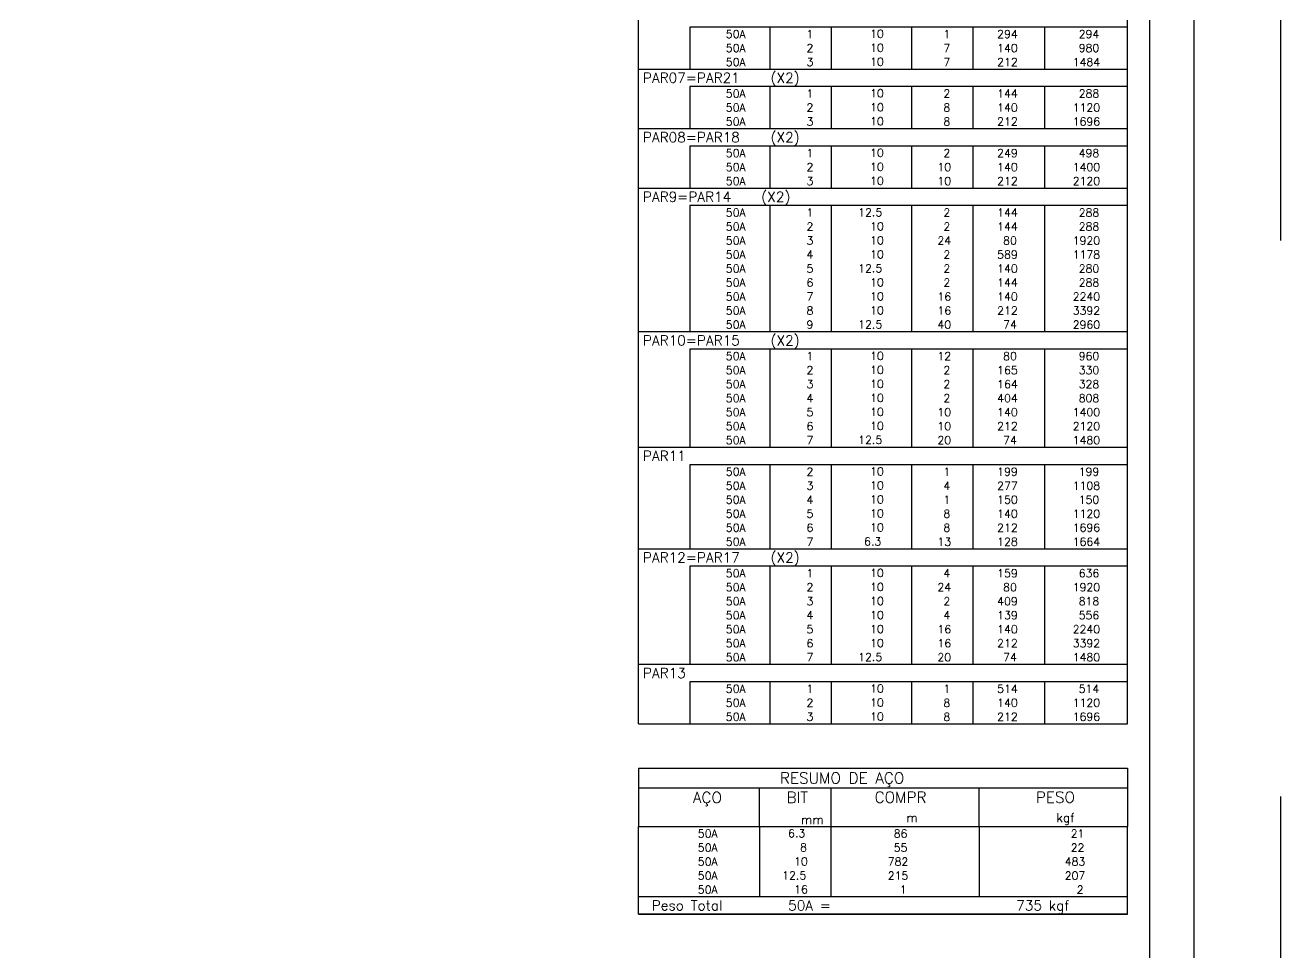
# Model space of a CAD drawing. Extents: x -2 to 121, y -2 to 61.
# Drawn here: x 92.6 to 120.85, y 19.93 to 40.79 of the extents above; entities that cross this region are included whole.
import ezdxf

# ---------------------------------------------------------------- set-up
doc = ezdxf.new("R2010")
doc.units = 0
doc.header["$MEASUREMENT"] = 0
doc.linetypes.add('HIDDEN', pattern=[0.375, 0.25, -0.125])
doc.layers.get('Defpoints').update_dxf_attribs({"linetype": 'CONTINUOUS'})
doc.layers.add('ARQ_FOLHA', color=7, linetype='CONTINUOUS')
doc.layers.add('PENA_02', color=2, linetype='CONTINUOUS')
doc.styles.get("Standard").update_dxf_attribs({"font": 'ROMANS.SHX'})

msp = doc.modelspace()

# ---------------------------------------------------------------- linework, layer by layer
at = {"layer": 'ARQ_FOLHA', "color": 1}
for points in [[(0, -0.003745), (118.9, -0.003745), (118.9, 59.396255), (0, 59.396255)], [(2.5, 0.996255), (117.9, 0.996255), (117.9, 58.396255), (2.5, 58.396255)]]:
    msp.add_lwpolyline(points, close=True, dxfattribs=at)
at = {"layer": 'Defpoints', "color": 8, "linetype": 'HIDDEN', "ltscale": 100}
msp.add_lwpolyline([(-1.95, 60.946255), (-1.95, -1.553745), (120.85, -1.553745), (120.85, 60.946255)], close=True, dxfattribs=at)
at = {"layer": 'PENA_02', "linetype": 'Continuous'}
for p, q in [((106.4, 40.751265), (106.4, 41.145015)), ((117.4, 40.751265), (117.4, 41.145015)), ((106.4, 40.436265), (106.4, 40.751265)), ((117.4, 40.751265), (107.55, 40.751265)), ((107.55, 40.751265), (107.55, 40.436265)), ((109.35, 40.751265), (109.35, 40.436265)), ((110.73, 40.751265), (110.73, 40.436265)), ((112.54, 40.751265), (112.54, 40.436265)), ((113.92, 40.751265), (113.92, 40.436265)), ((115.53, 40.751265), (115.53, 40.436265)), ((117.4, 40.436265), (117.4, 40.751265)), ((106.4, 40.121265), (106.4, 40.436265)), ((107.55, 40.436265), (107.55, 40.121265)), ((109.35, 40.436265), (109.35, 40.121265)), ((110.73, 40.436265), (110.73, 40.121265)), ((112.54, 40.436265), (112.54, 40.121265)), ((113.92, 40.436265), (113.92, 40.121265)), ((115.53, 40.436265), (115.53, 40.121265)), ((117.4, 40.121265), (117.4, 40.436265)), ((106.4, 39.806265), (106.4, 40.121265)), ((107.55, 40.121265), (107.55, 39.806265)), ((109.35, 40.121265), (109.35, 39.806265)), ((110.73, 40.121265), (110.73, 39.806265)), ((112.54, 40.121265), (112.54, 39.806265)), ((113.92, 40.121265), (113.92, 39.806265)), ((115.53, 40.121265), (115.53, 39.806265)), ((117.4, 39.806265), (117.4, 40.121265)), ((106.4, 39.412515), (106.4, 39.806265)), ((106.4, 39.806265), (117.4, 39.806265)), ((117.4, 39.412515), (117.4, 39.806265)), ((106.4, 39.097515), (106.4, 39.412515)), ((117.4, 39.412515), (107.55, 39.412515)), ((107.55, 39.412515), (107.55, 39.097515)), ((109.35, 39.412515), (109.35, 39.097515)), ((110.73, 39.412515), (110.73, 39.097515)), ((112.54, 39.412515), (112.54, 39.097515)), ((113.92, 39.412515), (113.92, 39.097515)), ((115.53, 39.412515), (115.53, 39.097515)), ((117.4, 39.097515), (117.4, 39.412515)), ((106.4, 38.782516), (106.4, 39.097515)), ((107.55, 39.097515), (107.55, 38.782516)), ((109.35, 39.097515), (109.35, 38.782516)), ((110.73, 39.097515), (110.73, 38.782516)), ((112.54, 39.097515), (112.54, 38.782516)), ((113.92, 39.097515), (113.92, 38.782516)), ((115.53, 39.097515), (115.53, 38.782516)), ((117.4, 38.782516), (117.4, 39.097515)), ((106.4, 38.467516), (106.4, 38.782516)), ((107.55, 38.782516), (107.55, 38.467516)), ((109.35, 38.782516), (109.35, 38.467516)), ((110.73, 38.782516), (110.73, 38.467516)), ((112.54, 38.782516), (112.54, 38.467516)), ((113.92, 38.782516), (113.92, 38.467516)), ((115.53, 38.782516), (115.53, 38.467516)), ((117.4, 38.467516), (117.4, 38.782516)), ((106.4, 38.073766), (106.4, 38.467516)), ((106.4, 38.467516), (117.4, 38.467516)), ((117.4, 38.073766), (117.4, 38.467516)), ((106.4, 37.758766), (106.4, 38.073766)), ((117.4, 38.073766), (107.55, 38.073766)), ((107.55, 38.073766), (107.55, 37.758766)), ((109.35, 38.073766), (109.35, 37.758766)), ((110.73, 38.073766), (110.73, 37.758766)), ((112.54, 38.073766), (112.54, 37.758766)), ((113.92, 38.073766), (113.92, 37.758766)), ((115.53, 38.073766), (115.53, 37.758766)), ((117.4, 37.758766), (117.4, 38.073766)), ((106.4, 37.443766), (106.4, 37.758766)), ((107.55, 37.758766), (107.55, 37.443766)), ((109.35, 37.758766), (109.35, 37.443766)), ((110.73, 37.758766), (110.73, 37.443766)), ((112.54, 37.758766), (112.54, 37.443766)), ((113.92, 37.758766), (113.92, 37.443766)), ((115.53, 37.758766), (115.53, 37.443766)), ((117.4, 37.443766), (117.4, 37.758766)), ((106.4, 37.128766), (106.4, 37.443766)), ((107.55, 37.443766), (107.55, 37.128766)), ((109.35, 37.443766), (109.35, 37.128766)), ((110.73, 37.443766), (110.73, 37.128766)), ((112.54, 37.443766), (112.54, 37.128766)), ((113.92, 37.443766), (113.92, 37.128766)), ((115.53, 37.443766), (115.53, 37.128766)), ((117.4, 37.128766), (117.4, 37.443766)), ((106.4, 36.735016), (106.4, 37.128766)), ((106.4, 37.128766), (117.4, 37.128766)), ((117.4, 36.735016), (117.4, 37.128766)), ((106.4, 36.420016), (106.4, 36.735016)), ((117.4, 36.735016), (107.55, 36.735016)), ((107.55, 36.735016), (107.55, 36.420016)), ((109.35, 36.735016), (109.35, 36.420016)), ((110.73, 36.735016), (110.73, 36.420016)), ((112.54, 36.735016), (112.54, 36.420016)), ((113.92, 36.735016), (113.92, 36.420016)), ((115.53, 36.735016), (115.53, 36.420016)), ((117.4, 36.420016), (117.4, 36.735016)), ((106.4, 36.105016), (106.4, 36.420016)), ((107.55, 36.420016), (107.55, 36.105016)), ((109.35, 36.420016), (109.35, 36.105016)), ((110.73, 36.420016), (110.73, 36.105016)), ((112.54, 36.420016), (112.54, 36.105016)), ((113.92, 36.420016), (113.92, 36.105016)), ((115.53, 36.420016), (115.53, 36.105016)), ((117.4, 36.105016), (117.4, 36.420016)), ((106.4, 35.790016), (106.4, 36.105016)), ((107.55, 36.105016), (107.55, 35.790016)), ((109.35, 36.105016), (109.35, 35.790016)), ((110.73, 36.105016), (110.73, 35.790016)), ((112.54, 36.105016), (112.54, 35.790016)), ((113.92, 36.105016), (113.92, 35.790016)), ((115.53, 36.105016), (115.53, 35.790016)), ((117.4, 35.790016), (117.4, 36.105016)), ((106.4, 35.475016), (106.4, 35.790016)), ((107.55, 35.790016), (107.55, 35.475016)), ((109.35, 35.790016), (109.35, 35.475016)), ((110.73, 35.790016), (110.73, 35.475016)), ((112.54, 35.790016), (112.54, 35.475016)), ((113.92, 35.790016), (113.92, 35.475016)), ((115.53, 35.790016), (115.53, 35.475016)), ((117.4, 35.475016), (117.4, 35.790016)), ((106.4, 35.160016), (106.4, 35.475016)), ((107.55, 35.475016), (107.55, 35.160016)), ((109.35, 35.475016), (109.35, 35.160016)), ((110.73, 35.475016), (110.73, 35.160016)), ((112.54, 35.475016), (112.54, 35.160016)), ((113.92, 35.475016), (113.92, 35.160016)), ((115.53, 35.475016), (115.53, 35.160016)), ((117.4, 35.160016), (117.4, 35.475016)), ((106.4, 34.845016), (106.4, 35.160016)), ((107.55, 35.160016), (107.55, 34.845016)), ((109.35, 35.160016), (109.35, 34.845016)), ((110.73, 35.160016), (110.73, 34.845016)), ((112.54, 35.160016), (112.54, 34.845016)), ((113.92, 35.160016), (113.92, 34.845016)), ((115.53, 35.160016), (115.53, 34.845016)), ((117.4, 34.845016), (117.4, 35.160016)), ((106.4, 34.530017), (106.4, 34.845016)), ((107.55, 34.845016), (107.55, 34.530017)), ((109.35, 34.845016), (109.35, 34.530017)), ((110.73, 34.845016), (110.73, 34.530017)), ((112.54, 34.845016), (112.54, 34.530017)), ((113.92, 34.845016), (113.92, 34.530017)), ((115.53, 34.845016), (115.53, 34.530017)), ((117.4, 34.530017), (117.4, 34.845016)), ((106.4, 34.215017), (106.4, 34.530017)), ((107.55, 34.530017), (107.55, 34.215017)), ((109.35, 34.530017), (109.35, 34.215017)), ((110.73, 34.530017), (110.73, 34.215017)), ((112.54, 34.530017), (112.54, 34.215017)), ((113.92, 34.530017), (113.92, 34.215017)), ((115.53, 34.530017), (115.53, 34.215017)), ((117.4, 34.215017), (117.4, 34.530017)), ((106.4, 33.900017), (106.4, 34.215017)), ((107.55, 34.215017), (107.55, 33.900017)), ((109.35, 34.215017), (109.35, 33.900017)), ((110.73, 34.215017), (110.73, 33.900017)), ((112.54, 34.215017), (112.54, 33.900017)), ((113.92, 34.215017), (113.92, 33.900017)), ((115.53, 34.215017), (115.53, 33.900017)), ((117.4, 33.900017), (117.4, 34.215017)), ((106.4, 33.506267), (106.4, 33.900017)), ((106.4, 33.900017), (117.4, 33.900017)), ((117.4, 33.506267), (117.4, 33.900017)), ((106.4, 33.191267), (106.4, 33.506267)), ((117.4, 33.506267), (107.55, 33.506267)), ((107.55, 33.506267), (107.55, 33.191267)), ((109.35, 33.506267), (109.35, 33.191267)), ((110.73, 33.506267), (110.73, 33.191267)), ((112.54, 33.506267), (112.54, 33.191267)), ((113.92, 33.506267), (113.92, 33.191267)), ((115.53, 33.506267), (115.53, 33.191267)), ((117.4, 33.191267), (117.4, 33.506267)), ((106.4, 32.876267), (106.4, 33.191267)), ((107.55, 33.191267), (107.55, 32.876267)), ((109.35, 33.191267), (109.35, 32.876267)), ((110.73, 33.191267), (110.73, 32.876267)), ((112.54, 33.191267), (112.54, 32.876267)), ((113.92, 33.191267), (113.92, 32.876267)), ((115.53, 33.191267), (115.53, 32.876267)), ((117.4, 32.876267), (117.4, 33.191267)), ((106.4, 32.561267), (106.4, 32.876267)), ((107.55, 32.876267), (107.55, 32.561267)), ((109.35, 32.876267), (109.35, 32.561267)), ((110.73, 32.876267), (110.73, 32.561267)), ((112.54, 32.876267), (112.54, 32.561267)), ((113.92, 32.876267), (113.92, 32.561267)), ((115.53, 32.876267), (115.53, 32.561267)), ((117.4, 32.561267), (117.4, 32.876267)), ((106.4, 32.246267), (106.4, 32.561267)), ((107.55, 32.561267), (107.55, 32.246267)), ((109.35, 32.561267), (109.35, 32.246267)), ((110.73, 32.561267), (110.73, 32.246267)), ((112.54, 32.561267), (112.54, 32.246267)), ((113.92, 32.561267), (113.92, 32.246267)), ((115.53, 32.561267), (115.53, 32.246267)), ((117.4, 32.246267), (117.4, 32.561267)), ((106.4, 31.931267), (106.4, 32.246267)), ((107.55, 32.246267), (107.55, 31.931267)), ((109.35, 32.246267), (109.35, 31.931267)), ((110.73, 32.246267), (110.73, 31.931267)), ((112.54, 32.246267), (112.54, 31.931267)), ((113.92, 32.246267), (113.92, 31.931267)), ((115.53, 32.246267), (115.53, 31.931267)), ((117.4, 31.931267), (117.4, 32.246267)), ((106.4, 31.616267), (106.4, 31.931267)), ((107.55, 31.931267), (107.55, 31.616267)), ((109.35, 31.931267), (109.35, 31.616267)), ((110.73, 31.931267), (110.73, 31.616267)), ((112.54, 31.931267), (112.54, 31.616267)), ((113.92, 31.931267), (113.92, 31.616267)), ((115.53, 31.931267), (115.53, 31.616267)), ((117.4, 31.616267), (117.4, 31.931267)), ((106.4, 31.301267), (106.4, 31.616267)), ((107.55, 31.616267), (107.55, 31.301267)), ((109.35, 31.616267), (109.35, 31.301267)), ((110.73, 31.616267), (110.73, 31.301267)), ((112.54, 31.616267), (112.54, 31.301267)), ((113.92, 31.616267), (113.92, 31.301267)), ((115.53, 31.616267), (115.53, 31.301267)), ((117.4, 31.301267), (117.4, 31.616267)), ((106.4, 30.907517), (106.4, 31.301267)), ((106.4, 31.301267), (117.4, 31.301267)), ((117.4, 30.907517), (117.4, 31.301267)), ((106.4, 30.592517), (106.4, 30.907517)), ((117.4, 30.907517), (107.55, 30.907517)), ((107.55, 30.907517), (107.55, 30.592517)), ((109.35, 30.907517), (109.35, 30.592517)), ((110.73, 30.907517), (110.73, 30.592517)), ((112.54, 30.907517), (112.54, 30.592517)), ((113.92, 30.907517), (113.92, 30.592517)), ((115.53, 30.907517), (115.53, 30.592517)), ((117.4, 30.592517), (117.4, 30.907517)), ((106.4, 30.277518), (106.4, 30.592517)), ((107.55, 30.592517), (107.55, 30.277518)), ((109.35, 30.592517), (109.35, 30.277518)), ((110.73, 30.592517), (110.73, 30.277518)), ((112.54, 30.592517), (112.54, 30.277518)), ((113.92, 30.592517), (113.92, 30.277518)), ((115.53, 30.592517), (115.53, 30.277518)), ((117.4, 30.277518), (117.4, 30.592517)), ((106.4, 29.962518), (106.4, 30.277518)), ((107.55, 30.277518), (107.55, 29.962518)), ((109.35, 30.277518), (109.35, 29.962518)), ((110.73, 30.277518), (110.73, 29.962518)), ((112.54, 30.277518), (112.54, 29.962518)), ((113.92, 30.277518), (113.92, 29.962518)), ((115.53, 30.277518), (115.53, 29.962518)), ((117.4, 29.962518), (117.4, 30.277518)), ((106.4, 29.647518), (106.4, 29.962518)), ((107.55, 29.962518), (107.55, 29.647518)), ((109.35, 29.962518), (109.35, 29.647518)), ((110.73, 29.962518), (110.73, 29.647518)), ((112.54, 29.962518), (112.54, 29.647518)), ((113.92, 29.962518), (113.92, 29.647518)), ((115.53, 29.962518), (115.53, 29.647518)), ((117.4, 29.647518), (117.4, 29.962518)), ((106.4, 29.332518), (106.4, 29.647518)), ((107.55, 29.647518), (107.55, 29.332518)), ((109.35, 29.647518), (109.35, 29.332518)), ((110.73, 29.647518), (110.73, 29.332518)), ((112.54, 29.647518), (112.54, 29.332518)), ((113.92, 29.647518), (113.92, 29.332518)), ((115.53, 29.647518), (115.53, 29.332518)), ((117.4, 29.332518), (117.4, 29.647518)), ((106.4, 29.017518), (106.4, 29.332518)), ((107.55, 29.332518), (107.55, 29.017518)), ((109.35, 29.332518), (109.35, 29.017518)), ((110.73, 29.332518), (110.73, 29.017518)), ((112.54, 29.332518), (112.54, 29.017518)), ((113.92, 29.332518), (113.92, 29.017518)), ((115.53, 29.332518), (115.53, 29.017518)), ((117.4, 29.017518), (117.4, 29.332518)), ((106.4, 28.623768), (106.4, 29.017518)), ((106.4, 29.017518), (117.4, 29.017518)), ((117.4, 28.623768), (117.4, 29.017518)), ((106.4, 28.308768), (106.4, 28.623768)), ((117.4, 28.623768), (107.55, 28.623768)), ((107.55, 28.623768), (107.55, 28.308768)), ((109.35, 28.623768), (109.35, 28.308768)), ((110.73, 28.623768), (110.73, 28.308768)), ((112.54, 28.623768), (112.54, 28.308768)), ((113.92, 28.623768), (113.92, 28.308768)), ((115.53, 28.623768), (115.53, 28.308768)), ((117.4, 28.308768), (117.4, 28.623768)), ((106.4, 27.993768), (106.4, 28.308768)), ((107.55, 28.308768), (107.55, 27.993768)), ((109.35, 28.308768), (109.35, 27.993768)), ((110.73, 28.308768), (110.73, 27.993768)), ((112.54, 28.308768), (112.54, 27.993768)), ((113.92, 28.308768), (113.92, 27.993768)), ((115.53, 28.308768), (115.53, 27.993768)), ((117.4, 27.993768), (117.4, 28.308768)), ((106.4, 27.678768), (106.4, 27.993768)), ((107.55, 27.993768), (107.55, 27.678768)), ((109.35, 27.993768), (109.35, 27.678768)), ((110.73, 27.993768), (110.73, 27.678768)), ((112.54, 27.993768), (112.54, 27.678768)), ((113.92, 27.993768), (113.92, 27.678768)), ((115.53, 27.993768), (115.53, 27.678768)), ((117.4, 27.678768), (117.4, 27.993768)), ((106.4, 27.363768), (106.4, 27.678768)), ((107.55, 27.678768), (107.55, 27.363768)), ((109.35, 27.678768), (109.35, 27.363768)), ((110.73, 27.678768), (110.73, 27.363768)), ((112.54, 27.678768), (112.54, 27.363768)), ((113.92, 27.678768), (113.92, 27.363768)), ((115.53, 27.678768), (115.53, 27.363768)), ((117.4, 27.363768), (117.4, 27.678768)), ((106.4, 27.048768), (106.4, 27.363768)), ((107.55, 27.363768), (107.55, 27.048768)), ((109.35, 27.363768), (109.35, 27.048768)), ((110.73, 27.363768), (110.73, 27.048768)), ((112.54, 27.363768), (112.54, 27.048768)), ((113.92, 27.363768), (113.92, 27.048768)), ((115.53, 27.363768), (115.53, 27.048768)), ((117.4, 27.048768), (117.4, 27.363768)), ((106.4, 26.733768), (106.4, 27.048768)), ((107.55, 27.048768), (107.55, 26.733768)), ((109.35, 27.048768), (109.35, 26.733768)), ((110.73, 27.048768), (110.73, 26.733768)), ((112.54, 27.048768), (112.54, 26.733768)), ((113.92, 27.048768), (113.92, 26.733768)), ((115.53, 27.048768), (115.53, 26.733768)), ((117.4, 26.733768), (117.4, 27.048768)), ((106.4, 26.418769), (106.4, 26.733768)), ((107.55, 26.733768), (107.55, 26.418769)), ((109.35, 26.733768), (109.35, 26.418769)), ((110.73, 26.733768), (110.73, 26.418769)), ((112.54, 26.733768), (112.54, 26.418769)), ((113.92, 26.733768), (113.92, 26.418769)), ((115.53, 26.733768), (115.53, 26.418769)), ((117.4, 26.418769), (117.4, 26.733768)), ((106.4, 26.025019), (106.4, 26.418769)), ((106.4, 26.418769), (117.4, 26.418769)), ((117.4, 26.025019), (117.4, 26.418769)), ((106.4, 25.710019), (106.4, 26.025019)), ((117.4, 26.025019), (107.55, 26.025019)), ((107.55, 26.025019), (107.55, 25.710019)), ((109.35, 26.025019), (109.35, 25.710019)), ((110.73, 26.025019), (110.73, 25.710019)), ((112.54, 26.025019), (112.54, 25.710019)), ((113.92, 26.025019), (113.92, 25.710019)), ((115.53, 26.025019), (115.53, 25.710019)), ((117.4, 25.710019), (117.4, 26.025019)), ((106.4, 25.395019), (106.4, 25.710019)), ((107.55, 25.710019), (107.55, 25.395019)), ((109.35, 25.710019), (109.35, 25.395019)), ((110.73, 25.710019), (110.73, 25.395019)), ((112.54, 25.710019), (112.54, 25.395019)), ((113.92, 25.710019), (113.92, 25.395019)), ((115.53, 25.710019), (115.53, 25.395019)), ((117.4, 25.395019), (117.4, 25.710019)), ((106.4, 25.080019), (106.4, 25.395019)), ((107.55, 25.395019), (107.55, 25.080019)), ((109.35, 25.395019), (109.35, 25.080019)), ((110.73, 25.395019), (110.73, 25.080019)), ((112.54, 25.395019), (112.54, 25.080019)), ((113.92, 25.395019), (113.92, 25.080019)), ((115.53, 25.395019), (115.53, 25.080019)), ((117.4, 25.080019), (117.4, 25.395019)), ((106.4, 25.080019), (117.4, 25.080019)), ((106.4, 24.080019), (106.4, 22.767519)), ((106.4, 24.080019), (117.4, 24.080019)), ((117.4, 24.080019), (117.4, 22.767519)), ((106.4, 23.642519), (117.4, 23.642519)), ((109.12, 22.767519), (109.12, 23.642519)), ((110.73, 22.767519), (110.73, 23.642519)), ((114.065, 22.767519), (114.065, 23.642519)), ((106.4, 22.767519), (117.4, 22.767519)), ((106.4, 22.452519), (106.4, 22.767519)), ((109.12, 22.767519), (109.12, 22.452519)), ((110.73, 22.452519), (110.73, 22.767519)), ((114.065, 22.767519), (114.065, 22.452519)), ((117.4, 22.452519), (117.4, 22.767519)), ((106.4, 22.137518), (106.4, 22.452519)), ((109.12, 22.452519), (109.12, 22.137519)), ((110.73, 22.137518), (110.73, 22.452519)), ((114.065, 22.452519), (114.065, 22.137518)), ((117.4, 22.137518), (117.4, 22.452519)), ((106.4, 21.822518), (106.4, 22.137518)), ((109.12, 22.137518), (109.12, 21.822518)), ((110.73, 21.822518), (110.73, 22.137518)), ((114.065, 22.137518), (114.065, 21.822518)), ((117.4, 21.822518), (117.4, 22.137518)), ((106.4, 21.507517), (106.4, 21.822518)), ((109.12, 21.822518), (109.12, 21.507518)), ((110.73, 21.507517), (110.73, 21.822518)), ((114.065, 21.822518), (114.065, 21.507517)), ((117.4, 21.507517), (117.4, 21.822518)), ((106.4, 21.192517), (106.4, 21.507517)), ((109.12, 21.507517), (109.12, 21.192518)), ((110.73, 21.192517), (110.73, 21.507517)), ((114.065, 21.507517), (114.065, 21.192517)), ((117.4, 21.192517), (117.4, 21.507517)), ((106.4, 21.192517), (117.4, 21.192517)), ((106.4, 20.798767), (106.4, 21.192517)), ((106.4, 21.192517), (117.4, 21.192517)), ((117.4, 20.798767), (117.4, 21.192517)), ((117.4, 20.798767), (106.4, 20.798767)), ((106.4, 20.798767), (117.4, 20.798767))]:
    msp.add_line(p, q, dxfattribs=at)

# ---------------------------------------------------------------- texts
for s, height, p in [('     10', 0.18, (110.936543, 40.509205)), ('     50A', 0.18, (107.689661, 40.503765)), ('  1', 0.18, (109.93, 40.503765)), ('    1', 0.18, (112.72, 40.503765)), ('    294', 0.18, (113.93, 40.503765)), ('    294', 0.18, (115.763622, 40.503765)), ('     50A', 0.18, (107.689661, 40.188765)), ('  2', 0.18, (109.93, 40.188765)), ('     10', 0.18, (110.936543, 40.194205)), ('    7', 0.18, (112.72, 40.188765)), ('    140', 0.18, (113.93, 40.188765)), ('    980', 0.18, (115.763622, 40.188765)), ('     50A', 0.18, (107.689661, 39.873765)), ('  3', 0.18, (109.93, 39.873765)), ('     10', 0.18, (110.936543, 39.879205)), ('    7', 0.18, (112.72, 39.873765)), ('    212', 0.18, (113.93, 39.873765)), ('   1484', 0.18, (115.763622, 39.873765)), ('PAR07=PAR21   (X2)', 0.225, (106.495798, 39.49689)), ('     50A', 0.18, (107.689661, 39.165015)), ('  1', 0.18, (109.93, 39.165015)), ('     10', 0.18, (110.936543, 39.170455)), ('    2', 0.18, (112.72, 39.165015)), ('    144', 0.18, (113.93, 39.165015)), ('    288', 0.18, (115.763622, 39.165015)), ('     50A', 0.18, (107.689661, 38.850015)), ('  2', 0.18, (109.93, 38.850015)), ('     10', 0.18, (110.936543, 38.855455)), ('    8', 0.18, (112.72, 38.850015)), ('    140', 0.18, (113.93, 38.850015)), ('   1120', 0.18, (115.763622, 38.850015)), ('     50A', 0.18, (107.689661, 38.535015)), ('  3', 0.18, (109.93, 38.535015)), ('     10', 0.18, (110.936543, 38.540455)), ('    8', 0.18, (112.72, 38.535015)), ('    212', 0.18, (113.93, 38.535015)), ('   1696', 0.18, (115.763622, 38.535015)), ('PAR08=PAR18   (X2)', 0.225, (106.495798, 38.158141)), ('     50A', 0.18, (107.689661, 37.826266)), ('  1', 0.18, (109.93, 37.826266)), ('     10', 0.18, (110.936543, 37.831705)), ('    2', 0.18, (112.72, 37.826266)), ('    249', 0.18, (113.93, 37.826266)), ('    498', 0.18, (115.763622, 37.826266)), ('     50A', 0.18, (107.689661, 37.511266)), ('  2', 0.18, (109.93, 37.511266)), ('     10', 0.18, (110.936543, 37.516705)), ('   10', 0.18, (112.72, 37.511266)), ('    140', 0.18, (113.93, 37.511266)), ('   1400', 0.18, (115.763622, 37.511266)), ('     50A', 0.18, (107.689661, 37.196266)), ('  3', 0.18, (109.93, 37.196266)), ('     10', 0.18, (110.936543, 37.201705)), ('   10', 0.18, (112.72, 37.196266)), ('    212', 0.18, (113.93, 37.196266)), ('   2120', 0.18, (115.763622, 37.196266)), ('PAR9=PAR14   (X2)', 0.225, (106.495798, 36.819391)), ('     50A', 0.18, (107.689661, 36.487516)), ('  1', 0.18, (109.93, 36.487516)), ('   12.5', 0.18, (110.936543, 36.492955)), ('    2', 0.18, (112.72, 36.487516)), ('    144', 0.18, (113.93, 36.487516)), ('    288', 0.18, (115.763622, 36.487516)), ('     50A', 0.18, (107.689661, 36.172516)), ('  2', 0.18, (109.93, 36.172516)), ('     10', 0.18, (110.936543, 36.177955)), ('    2', 0.18, (112.72, 36.172516)), ('    144', 0.18, (113.93, 36.172516)), ('    288', 0.18, (115.763622, 36.172516)), ('     50A', 0.18, (107.689661, 35.857516)), ('  3', 0.18, (109.93, 35.857516)), ('     10', 0.18, (110.936543, 35.862956)), ('   24', 0.18, (112.72, 35.857516)), ('     80', 0.18, (113.93, 35.857516)), ('   1920', 0.18, (115.763622, 35.857516)), ('     50A', 0.18, (107.689661, 35.542516)), ('  4', 0.18, (109.93, 35.542516)), ('     10', 0.18, (110.936543, 35.547956)), ('    2', 0.18, (112.72, 35.542516)), ('    589', 0.18, (113.93, 35.542516)), ('   1178', 0.18, (115.763622, 35.542516)), ('     50A', 0.18, (107.689661, 35.227516)), ('  5', 0.18, (109.93, 35.227516)), ('   12.5', 0.18, (110.936543, 35.232956)), ('    2', 0.18, (112.72, 35.227516)), ('    140', 0.18, (113.93, 35.227516)), ('    280', 0.18, (115.763622, 35.227516)), ('     50A', 0.18, (107.689661, 34.912516)), ('  6', 0.18, (109.93, 34.912516)), ('     10', 0.18, (110.936543, 34.917956)), ('    2', 0.18, (112.72, 34.912516)), ('    144', 0.18, (113.93, 34.912516)), ('    288', 0.18, (115.763622, 34.912516)), ('     50A', 0.18, (107.689661, 34.597516)), ('  7', 0.18, (109.93, 34.597516)), ('     10', 0.18, (110.936543, 34.602956)), ('   16', 0.18, (112.72, 34.597516)), ('    140', 0.18, (113.93, 34.597516)), ('   2240', 0.18, (115.763622, 34.597516)), ('     50A', 0.18, (107.689661, 34.282516)), ('  8', 0.18, (109.93, 34.282516)), ('     10', 0.18, (110.936543, 34.287956)), ('   16', 0.18, (112.72, 34.282516)), ('    212', 0.18, (113.93, 34.282516)), ('   3392', 0.18, (115.763622, 34.282516)), ('     50A', 0.18, (107.689661, 33.967517)), ('  9', 0.18, (109.93, 33.967517)), ('   12.5', 0.18, (110.936543, 33.972956)), ('   40', 0.18, (112.72, 33.967517)), ('     74', 0.18, (113.93, 33.967517)), ('   2960', 0.18, (115.763622, 33.967517)), ('PAR10=PAR15   (X2)', 0.225, (106.495798, 33.590642)), ('     50A', 0.18, (107.689661, 33.258767)), ('  1', 0.18, (109.93, 33.258767)), ('     10', 0.18, (110.936543, 33.264206)), ('   12', 0.18, (112.72, 33.258767)), ('     80', 0.18, (113.93, 33.258767)), ('    960', 0.18, (115.763622, 33.258767)), ('     50A', 0.18, (107.689661, 32.943767)), ('  2', 0.18, (109.93, 32.943767)), ('     10', 0.18, (110.936543, 32.949206)), ('    2', 0.18, (112.72, 32.943767)), ('    165', 0.18, (113.93, 32.943767)), ('    330', 0.18, (115.763622, 32.943767)), ('     50A', 0.18, (107.689661, 32.628767)), ('  3', 0.18, (109.93, 32.628767)), ('     10', 0.18, (110.936543, 32.634206)), ('    2', 0.18, (112.72, 32.628767)), ('    164', 0.18, (113.93, 32.628767)), ('    328', 0.18, (115.763622, 32.628767)), ('     50A', 0.18, (107.689661, 32.313767)), ('  4', 0.18, (109.93, 32.313767)), ('     10', 0.18, (110.936543, 32.319206)), ('    2', 0.18, (112.72, 32.313767)), ('    404', 0.18, (113.93, 32.313767)), ('    808', 0.18, (115.763622, 32.313767)), ('     50A', 0.18, (107.689661, 31.998767)), ('  5', 0.18, (109.93, 31.998767)), ('     10', 0.18, (110.936543, 32.004207)), ('   10', 0.18, (112.72, 31.998767)), ('    140', 0.18, (113.93, 31.998767)), ('   1400', 0.18, (115.763622, 31.998767)), ('     50A', 0.18, (107.689661, 31.683767)), ('  6', 0.18, (109.93, 31.683767)), ('     10', 0.18, (110.936543, 31.689207)), ('   10', 0.18, (112.72, 31.683767)), ('    212', 0.18, (113.93, 31.683767)), ('   2120', 0.18, (115.763622, 31.683767)), ('     50A', 0.18, (107.689661, 31.368767)), ('  7', 0.18, (109.93, 31.368767)), ('   12.5', 0.18, (110.936543, 31.374207)), ('   20', 0.18, (112.72, 31.368767)), ('     74', 0.18, (113.93, 31.368767)), ('   1480', 0.18, (115.763622, 31.368767)), ('PAR11', 0.225, (106.495798, 30.991892)), ('     50A', 0.18, (107.689661, 30.660017)), ('  2', 0.18, (109.93, 30.660017)), ('     10', 0.18, (110.936543, 30.665457)), ('    1', 0.18, (112.72, 30.660017)), ('    199', 0.18, (113.93, 30.660017)), ('    199', 0.18, (115.763622, 30.660017)), ('     50A', 0.18, (107.689661, 30.345017)), ('  3', 0.18, (109.93, 30.345017)), ('     10', 0.18, (110.936543, 30.350457)), ('    4', 0.18, (112.72, 30.345017)), ('    277', 0.18, (113.93, 30.345017)), ('   1108', 0.18, (115.763622, 30.345017)), ('     50A', 0.18, (107.689661, 30.030017)), ('  4', 0.18, (109.93, 30.030017)), ('     10', 0.18, (110.936543, 30.035457)), ('    1', 0.18, (112.72, 30.030017)), ('    150', 0.18, (113.93, 30.030017)), ('    150', 0.18, (115.763622, 30.030017)), ('     50A', 0.18, (107.689661, 29.715018)), ('  5', 0.18, (109.93, 29.715018)), ('     10', 0.18, (110.936543, 29.720457)), ('    8', 0.18, (112.72, 29.715018)), ('    140', 0.18, (113.93, 29.715018)), ('   1120', 0.18, (115.763622, 29.715018)), ('     50A', 0.18, (107.689661, 29.400018)), ('  6', 0.18, (109.93, 29.400018)), ('     10', 0.18, (110.936543, 29.405457)), ('    8', 0.18, (112.72, 29.400018)), ('    212', 0.18, (113.93, 29.400018)), ('   1696', 0.18, (115.763622, 29.400018)), ('     50A', 0.18, (107.689661, 29.085018)), ('  7', 0.18, (109.93, 29.085018)), ('    6.3', 0.18, (110.936543, 29.090457)), ('   13', 0.18, (112.72, 29.085018)), ('    128', 0.18, (113.93, 29.085018)), ('   1664', 0.18, (115.763622, 29.085018)), ('PAR12=PAR17   (X2)', 0.225, (106.495798, 28.708143)), ('     50A', 0.18, (107.689661, 28.376268)), ('  1', 0.18, (109.93, 28.376268)), ('     10', 0.18, (110.936543, 28.381707)), ('    4', 0.18, (112.72, 28.376268)), ('    159', 0.18, (113.93, 28.376268)), ('    636', 0.18, (115.763622, 28.376268)), ('     50A', 0.18, (107.689661, 28.061268)), ('  2', 0.18, (109.93, 28.061268)), ('     10', 0.18, (110.936543, 28.066707)), ('   24', 0.18, (112.72, 28.061268)), ('     80', 0.18, (113.93, 28.061268)), ('   1920', 0.18, (115.763622, 28.061268)), ('     50A', 0.18, (107.689661, 27.746268)), ('  3', 0.18, (109.93, 27.746268)), ('     10', 0.18, (110.936543, 27.751708)), ('    2', 0.18, (112.72, 27.746268)), ('    409', 0.18, (113.93, 27.746268)), ('    818', 0.18, (115.763622, 27.746268)), ('     50A', 0.18, (107.689661, 27.431268)), ('  4', 0.18, (109.93, 27.431268)), ('     10', 0.18, (110.936543, 27.436708)), ('    4', 0.18, (112.72, 27.431268)), ('    139', 0.18, (113.93, 27.431268)), ('    556', 0.18, (115.763622, 27.431268)), ('     50A', 0.18, (107.689661, 27.116268)), ('  5', 0.18, (109.93, 27.116268)), ('     10', 0.18, (110.936543, 27.121708)), ('   16', 0.18, (112.72, 27.116268)), ('    140', 0.18, (113.93, 27.116268)), ('   2240', 0.18, (115.763622, 27.116268)), ('     50A', 0.18, (107.689661, 26.801268)), ('  6', 0.18, (109.93, 26.801268)), ('     10', 0.18, (110.936543, 26.806708)), ('   16', 0.18, (112.72, 26.801268)), ('    212', 0.18, (113.93, 26.801268)), ('   3392', 0.18, (115.763622, 26.801268)), ('     50A', 0.18, (107.689661, 26.486268)), ('  7', 0.18, (109.93, 26.486268)), ('   12.5', 0.18, (110.936543, 26.491708)), ('   20', 0.18, (112.72, 26.486268)), ('     74', 0.18, (113.93, 26.486268)), ('   1480', 0.18, (115.763622, 26.486268)), ('PAR13', 0.225, (106.495798, 26.109394)), ('     50A', 0.18, (107.689661, 25.777518)), ('  1', 0.18, (109.93, 25.777518)), ('     10', 0.18, (110.936543, 25.782958)), ('    1', 0.18, (112.72, 25.777518)), ('    514', 0.18, (113.93, 25.777518)), ('    514', 0.18, (115.763622, 25.777518)), ('     50A', 0.18, (107.689661, 25.462519)), ('  2', 0.18, (109.93, 25.462519)), ('     10', 0.18, (110.936543, 25.467958)), ('    8', 0.18, (112.72, 25.462519)), ('    140', 0.18, (113.93, 25.462519)), ('   1120', 0.18, (115.763622, 25.462519)), ('     50A', 0.18, (107.689661, 25.147519)), ('  3', 0.18, (109.93, 25.147519)), ('     10', 0.18, (110.936543, 25.152958)), ('    8', 0.18, (112.72, 25.147519)), ('    212', 0.18, (113.93, 25.147519)), ('   1696', 0.18, (115.763622, 25.147519)), ('RESUMO DE AÇO', 0.25, (109.580497, 23.736269)), ('AÇO', 0.25, (107.61958, 23.298769)), ('BIT', 0.25, (109.73, 23.298769)), ('COMPR', 0.25, (111.708841, 23.30237)), ('PESO', 0.25, (115.33784, 23.30237)), ('mm', 0.2, (110.050798, 22.824667)), ('m', 0.2, (112.422841, 22.871269)), ('kgf', 0.2, (115.80063, 22.871269)), ('     50A', 0.18, (107.059661, 22.520019)), ('    6.3', 0.18, (109.226542, 22.525458)), ('     86', 0.18, (111.467658, 22.520019)), ('      21', 0.18, (115.315265, 22.520019)), ('     50A', 0.18, (107.059661, 22.205018)), ('      8', 0.18, (109.226542, 22.210458)), ('     55', 0.18, (111.467658, 22.205019)), ('      22', 0.18, (115.315265, 22.205019)), ('     50A', 0.18, (107.059661, 21.890018)), ('     10', 0.18, (109.226542, 21.895458)), ('    782', 0.18, (111.467658, 21.890019)), ('     483', 0.18, (115.315265, 21.890019)), ('   12.5', 0.18, (109.226542, 21.580457)), ('     50A', 0.18, (107.059661, 21.575018)), ('    215', 0.18, (111.467658, 21.575018)), ('     207', 0.18, (115.315265, 21.575018)), ('     50A', 0.18, (107.059661, 21.260017)), ('     16', 0.18, (109.226542, 21.265457)), ('      1', 0.18, (111.467658, 21.260018)), ('       2', 0.18, (115.315265, 21.260018)), ('Peso Total        50A =', 0.225, (106.692829, 20.883142)), ('     735 kgf', 0.225, (114.057004, 20.883142))]:
    msp.add_text(s, height=height, dxfattribs=at).set_placement(p)

doc.saveas('drawing.dxf')
